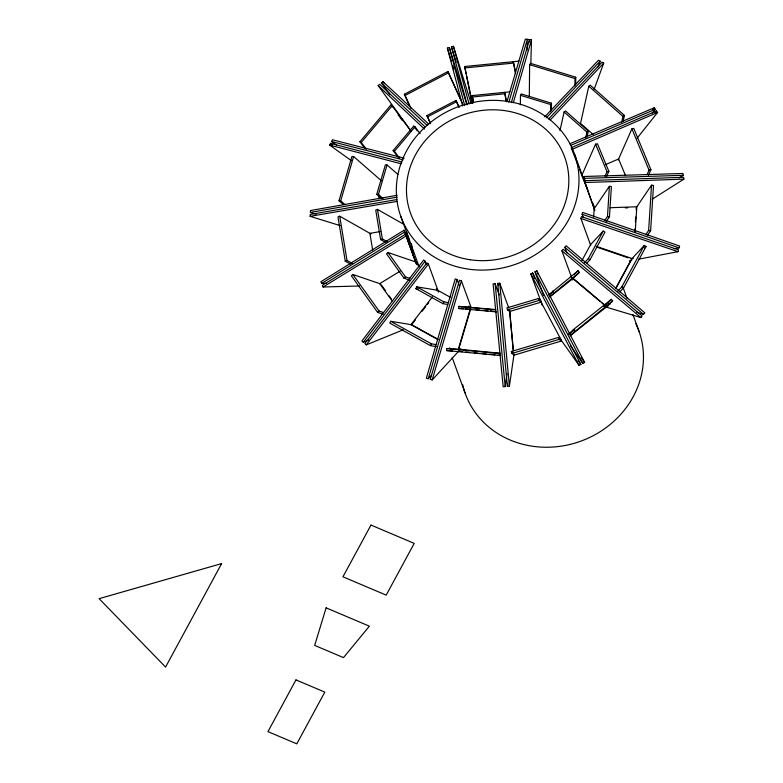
<?xml version="1.0" encoding="UTF-8"?>
<svg xmlns="http://www.w3.org/2000/svg" width="783" height="783" viewBox="0 0 783 783"><rect width="100%" height="100%" fill="white"/><g stroke="black" fill="none" stroke-linecap="round" stroke-linejoin="round"><path stroke-width="1.17" d="M520.362 104.853L520.46 95.301L521.253 93.95L551.486 103.209L551.418 110.54M529.318 96.436L529.621 64.666L530.414 63.325L575.769 77.214L575.701 84.368M550.625 111.724L550.694 104.56L551.486 103.209M574.908 85.885L574.976 78.554L575.769 77.214M472.032 103.307L464.662 66.526L518.923 61.133M473.412 102.945L472.198 95.585L509.89 91.836M506.102 100.909L504.634 92.365L506.611 101.79M515.517 73.719L513.325 61.691L515.557 72.369M529.416 41.979L529.474 39.541L525.334 39.15L507.149 100.997M530.825 64.118L531.481 39.727L529.474 39.541L511.319 102.593M526.998 50.318L527.331 39.346L508.803 102.358M316.185 214.19L310.391 212.418L310.508 210.529L397.206 195.261M593.651 217.097L594.189 208.65L609.399 186.295L611.386 186.599L609.458 216.774L606.12 221.687M604.828 220.356L607.481 216.47L609.399 186.295M634.798 231.337L634.954 228.959M635.405 221.804L635.718 217.048M636.168 209.893L636.325 207.515L651.534 185.16L653.521 185.463L650.624 230.731L647.326 235.585M635.228 231.788L636.833 206.771L610.065 207.73M645.975 234.352L648.647 230.417L651.534 185.16M340.292 225.651L310.146 216.323L310.274 214.434L396.952 199.548M500.601 355.541L446.574 350.569L446.77 348.523L458.711 349.228L470.25 310.313M496.461 311.888L458.652 308.463L458.848 306.427L495.708 309.53M490.696 311.556L490.882 309.51L495.659 309.794M494.631 355.198L494.827 353.153L499.446 353.427M499.221 294.927L495.13 283.691L493.104 283.896L503.185 386.782L505.211 386.577L507.002 373.53M514.069 354.092L509.41 386.156L507.384 386.352L507.727 383.983M559.972 130.644L564.103 111.979L565.551 110.99L588.356 131.133L587.064 136.947M623.151 121.257L624.442 115.424L590.235 85.22L588.787 86.208L580.546 123.401L593.152 134.529M585.615 137.955L586.907 132.121L588.356 131.133M621.702 122.226L622.994 116.413L624.442 115.424M513.325 102.779L531.481 39.727M428.252 378.757L457.096 279.531L455.207 278.954L426.363 378.179L428.252 378.757L431.511 375.184M590.725 245.431L580.908 218.467L581.446 216.617L678.499 249.846L677.961 251.695L638.82 259.124M343.502 204.706L339 200.771L351.929 156.473L353.632 156.522L381.468 180.834M345.176 204.745L340.693 200.82L353.632 156.522M381.223 198.334L376.731 194.419L385.363 164.89L387.056 164.939L397.872 174.384M382.936 198.402L378.424 194.468L387.056 164.939M378.492 198.725L379.52 195.231M432.167 379.951L461.412 280.843L459.523 280.255L430.278 379.364L432.167 379.951L460.923 348.758M583.355 217.625L582.121 214.248L582.669 212.408L679.605 246.019L679.067 247.868L674.251 248.759M470.191 309.148L458.309 349.198L500.357 353.25M594.121 89.37L603.703 63.129L602.01 62.19L548.589 118.977M598.085 66.888L600.189 61.191L598.496 60.252L544.743 116.853M581.808 175.353L595.569 144.17L597.429 143.769L608.861 171.301L606.394 176.889M605.024 176.165L606.991 171.702L595.569 144.17M618.149 160.006L631.91 128.823L633.78 128.422L650.918 169.725L648.461 175.294M647.081 174.599L649.048 170.126L631.91 128.823M437.756 339.196L411.682 324.749L390.697 321.275L389.777 323.095L430.444 345.636L436.278 346.605M447.749 304.47L442.972 303.677L415.861 288.653L416.781 286.832L437.766 290.297L450.284 297.237M442.972 303.677L443.892 301.856L448.551 302.63M430.444 345.636L431.364 343.815L436.141 344.608M336.514 145.031L331.552 141.508L332.481 139.775L404.155 158.146M581.965 260.514L590.588 244.59L603.223 231.073L604.995 232.091L590.049 259.682L586.8 263.166M584.324 262.892L588.278 258.674L603.223 231.073M616.104 287.645L631.059 260.044M615.957 288.252L632.047 258.537L596.255 246.342M617.777 291.217L621.839 286.862L644.262 245.471L646.044 246.479L623.62 287.87L619.676 292.098M351.42 160.691L329.623 145.08L330.563 143.358L402.061 162.061M363.322 342.269L425.13 261.219L423.701 259.966L361.893 341.016L363.322 342.269L368.91 339.969M366.278 344.872L428.389 264.086L426.96 262.824L364.849 343.61L366.278 344.872L403.314 329.78M432.451 296.806L410.987 324.632L438.098 339.665M411.682 324.749L415.381 319.953M422.047 311.311L425.746 306.515M427.224 304.597L428.712 302.678M654.989 112.83L656.516 110.922L657.612 112.439L637.059 138.268M652.719 109.669L654.245 107.77L655.332 109.297L652.278 113.104M572.539 280.001L561.9 250.785L563.192 249.258L642.168 316.029L640.885 317.555L603.82 306.417M364.986 148.564L359.896 141.752L390.815 105.069L392.156 105.783L410.958 130.937M366.297 149.23L361.227 142.457L392.156 105.783M398.156 157.344L393.095 150.571L413.708 126.122L415.049 126.826L420.138 133.639M399.526 158.097L394.436 151.285L415.049 126.826M566.872 252.909L564.827 247.291L566.119 245.764L644.83 312.857L643.538 314.384L636.618 312.26M631.627 258.987L644.262 245.471M644.458 248.172L646.044 246.479M550.283 119.916L603.703 63.129M546.436 117.793L600.189 61.191M548.668 294.888L578.089 270.771L579.371 272.376L572.911 278.572L600.316 301.67M550.087 296.356L579.371 272.376M574.047 274.647L578.089 270.771M568.595 334.184L573.283 329.692L611.347 299.321L612.629 300.926L606.169 307.122L570.004 335.966M570.523 335.163L612.629 300.926M606.668 303.814L605.102 305.311L573.127 278.366L549.627 297.109M608.225 302.316L611.347 299.321M380.646 283.965L352.83 274.471L351.361 275.802L377.612 312.358L383.171 314.267M419.316 266.876L415.812 262.002L388.006 252.508L386.538 253.839L404.028 278.21L409.636 280.128M404.028 278.21L405.496 276.879L409.949 278.396M377.612 312.358L379.08 311.027L383.553 312.554M390.012 94.743L381.448 82.949L383.034 81.686L428.732 124.115M549.069 294.966L552.827 291.961M568.938 334.165L574.644 329.604M410.126 129.9L378.169 85.572L379.765 84.31L425.179 126.973M652.21 199.185L683.882 179.141L683.569 177.291L584.265 180.716L594.796 210.647M679.096 177.927L683.236 175.323L682.933 173.474L583.57 176.508L585.087 181.725M416.615 264.517L404.038 230.212L320.913 281.714L321.627 283.436L326.482 283.28M321.627 283.436L404.752 231.925M323.115 286.999L406.397 235.849L405.682 234.127L322.4 285.276L323.115 286.999L359.573 285.971M400.142 271.153L379.716 283.652L392.489 301.435M542.296 305.39L530.845 273.933L532.655 272.983L580.878 364.389L579.068 365.338L559.571 337.913M409.871 106.478L404.351 94.263L447.905 71.537L462.606 103.63M404.351 94.263L405.075 95.457L448.63 72.741M430.356 123.342L426.862 115.61L455.902 100.469L459.141 107.212M426.862 115.61L427.596 116.814L456.626 101.663M543.568 295.357L534.975 271.76L536.795 270.81L584.627 362.421L582.816 363.371L570.435 345.655M605.269 164.753L618.609 158.969L625.558 175.715M656.516 110.922L571.169 147.742L578.803 167.239M572.265 149.269L657.612 112.439M569.779 143.798L654.245 107.77M570.866 145.325L655.332 109.297M370.956 233.931L339.724 216.196L337.982 216.862L345.264 261.121L350.471 264.077M404.557 224.77L377.484 209.394L375.742 210.059L380.597 239.569L385.804 242.524M380.597 239.569L382.339 238.893L387.546 241.849M345.264 261.121L347.006 260.445L352.203 263.401M467.128 104.658L451.468 46.882L453.426 46.295L471.131 103.483M513.286 350.735L509.664 311.477L541.17 302.14L540.583 300.183L538.352 298.519L506.924 307.905L507.511 309.872L509.743 311.536L513.256 349.6M507.511 309.872L538.939 300.476L541.17 302.14M511.358 351.498L558.494 337.414L560.726 339.078L561.303 341.045L514.167 355.13L511.935 353.466L511.358 351.498L512.787 352.575M511.935 353.466L559.082 339.382L561.303 341.045M462.714 105.989L447.396 48.106L449.364 47.528L466.864 104.765M606.991 171.702L608.861 171.301M649.048 170.126L650.918 169.725M631.049 258.86L633.427 258.41M629.336 260.925L631.705 260.475M310.391 212.418L397.098 197.14M310.146 216.323L396.824 201.437M380.714 231.504L369.909 233.344L372.669 250.09M464.642 67.945L513.296 63.11M472.169 97.014L504.614 93.784M507.384 386.352L497.734 283.417L499.76 283.221L508.754 307.944M584.578 182.556L683.882 179.141M625.372 207.906L627.809 207.818M583.864 178.348L683.236 175.323M376.731 194.419L378.424 194.468M339 200.771L340.693 200.82M458.652 308.463L463.272 308.737M465.582 308.874L470.593 309.168M446.574 350.569L452.545 350.921M458.848 306.427L490.882 309.51M476.123 309.716L479.685 310.058M484.432 310.518L487.995 310.861M491.548 311.203L496.295 311.654M446.77 348.523L494.827 353.153M458.515 351.264L462.117 351.616M465.719 351.959L469.33 352.311M474.136 352.771L477.738 353.123M482.543 353.583L486.145 353.926M489.757 354.278L493.359 354.621M498.164 355.081L500.562 355.316M607.481 216.47L609.458 216.774M648.647 230.417L650.624 230.731M415.861 288.653L418.249 289.044M459.68 306.437L462.068 306.838M331.552 141.508L403.225 159.879M329.623 145.08L401.121 163.784M606.257 305.233L608.577 305.928M529.621 64.666L574.976 78.554M520.46 95.301L550.694 104.56M607.794 303.403L610.094 304.107M598.143 247.575L628.162 257.803M580.908 218.467L677.961 251.695M582.121 214.248L679.067 247.868M393.095 150.571L394.436 151.285M359.896 141.752L361.227 142.457M416.781 286.832L443.892 301.856M449.344 347.955L451.429 349.11M390.697 321.275L431.364 343.815M588.278 258.674L590.049 259.682M621.839 286.862L623.62 287.87M330.563 143.358L332.54 144.777M602.147 303.217L603.977 304.753M561.9 250.785L640.885 317.555M564.827 247.291L643.538 314.384M588.787 86.208L622.994 116.413M564.103 111.979L586.907 132.121M381.448 82.949L427.146 125.388M378.169 85.572L424.474 129.078M604.887 305.527L606.169 307.122M552.71 291.012L553.992 292.617M573.283 329.692L574.565 331.287M413.708 126.122L417.329 130.957M390.815 105.069L392.273 107.017M398.087 114.798L402.452 120.641M383.034 81.686L384.463 83.644M388.006 252.508L405.496 276.879M381.35 284.953L385.608 290.885M389.151 295.827L391.285 298.793M352.83 274.471L379.08 311.027M578.089 360.474L580.878 364.389M581.192 357.508L584.627 362.421M541.092 302.091L560.726 339.078M530.845 273.933L579.068 365.338M534.975 271.76L582.816 363.371M447.905 71.537L460.463 99.304M455.902 100.469L458.897 107.085M427.596 116.814L430.601 123.479M405.075 95.457L411.065 108.7M582.258 176.459L587.749 189.672M583.971 177.633L585.204 181M592.858 203.071L594.091 206.438M574.712 154.623A92.286 83.84 -20 0 1 468.028 269.078A92.286 83.84 -20 0 1 420.207 131.965A92.286 83.84 -20 0 1 574.712 154.623L594.679 209.482M622.965 287.204L627.124 298.636M632.948 314.639L639.192 331.786M579.626 169.49L582.082 176.234M536.795 270.81L538.019 274.187M532.655 272.983L534.701 278.601M509.576 310.185L510.389 312.437M497.734 283.417L498.546 285.668M461.412 280.843L471.229 307.807M468.929 306.104L469.741 308.345M457.096 279.531L459.141 285.149M428.389 264.086L438.607 292.176M436.366 288.663L437.188 290.914M425.13 261.219L426.353 264.585M400.583 215.824L418.895 266.112M452.173 357.547L465.063 392.978M405.682 234.127L416.722 264.468M404.038 230.212L415.9 262.794M451.468 46.882L456.156 62.053M447.396 48.106L451.321 60.957M452.75 65.635L453.827 69.139M558.494 337.414L559.082 339.382M538.352 298.519L538.939 300.476M453.426 46.295L469.095 104.07M449.364 47.528L464.671 105.402M472.198 95.585L473.431 101.477M464.662 66.526L466.149 73.641M466.648 76.01L472.355 103.307M411.437 243.65L413.571 256.638M408.334 236.065L409.303 241.967M406.71 231.934L407.689 237.836M377.484 209.394L382.339 238.893M339.724 216.196L347.006 260.445M495.13 283.691L505.211 386.577M499.76 283.221L509.41 386.156M635.874 323.771A92.286 83.84 -20 0 1 579.743 441.543A92.286 83.84 -20 0 1 462.684 384.639M326.129 607.853L314.658 645.407L343.492 657.612L369.38 626.175L326.129 607.853M221.618 563.594L165.575 667.077L99.118 598.662L221.618 563.594M370.976 525.07L342.944 576.807L386.195 595.129L414.217 543.382L370.976 525.07M295.974 679.898L267.952 731.635L296.786 743.85L324.808 692.103L295.974 679.898M470.211 259.76A82.029 74.522 -20 0 0 565.032 158.029A82.029 74.522 -20 0 0 427.694 137.886A82.029 74.522 -20 0 0 470.211 259.76"/></g></svg>
